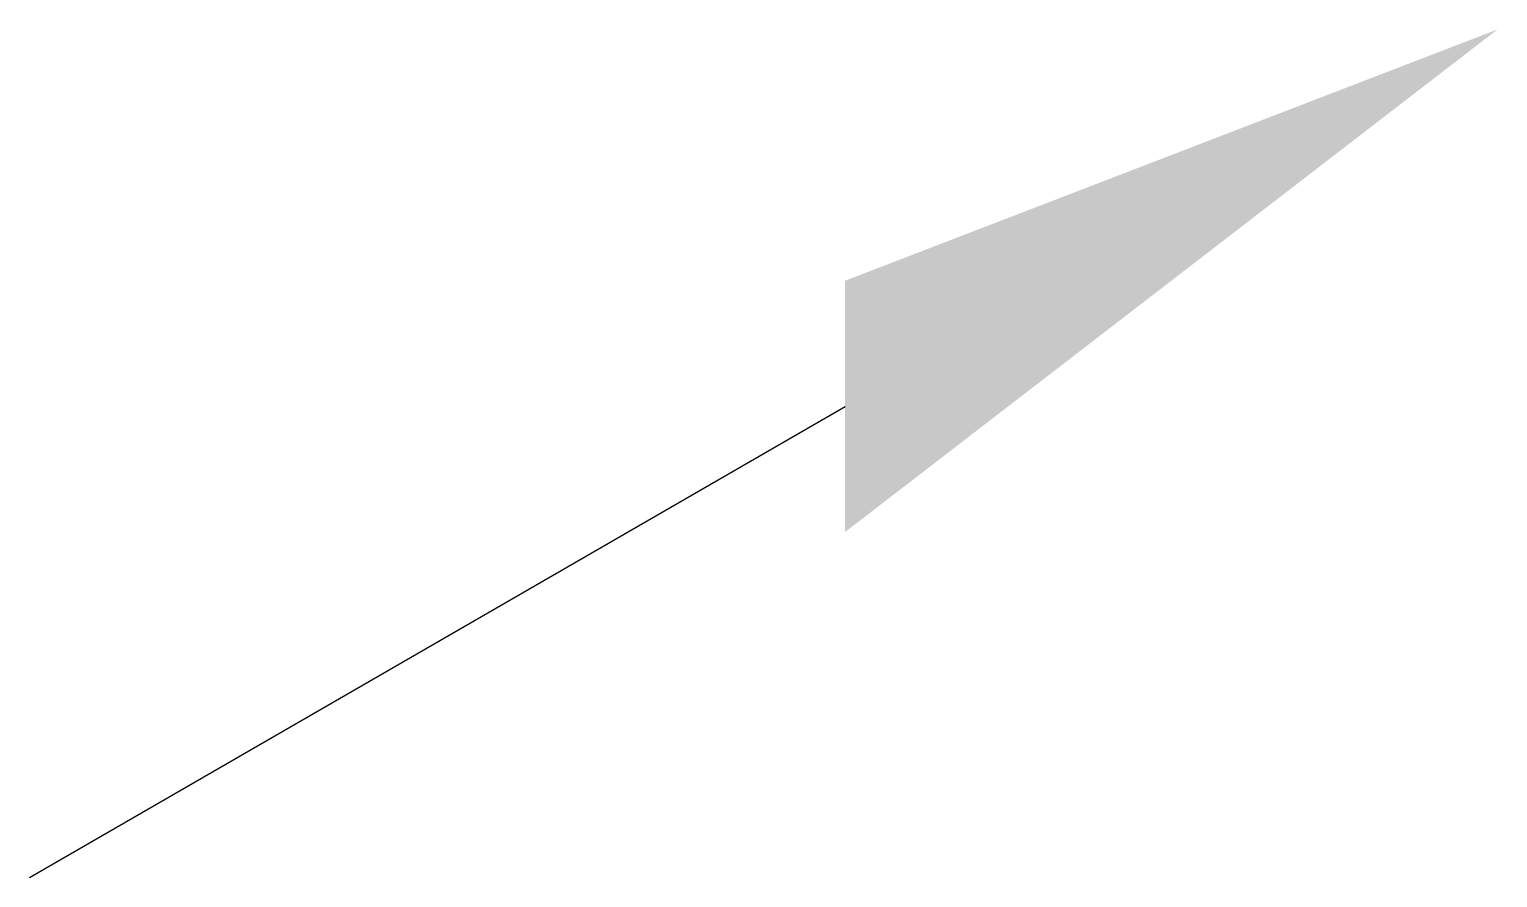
# Model space of a CAD drawing. Header units: millimetres. Extents: x -2849.393 to -2849.159, y 1174.733 to 1174.868.
import ezdxf

# ---------------------------------------------------------------- set-up
doc = ezdxf.new("R2010")
doc.units = ezdxf.units.MM
doc.layers.add('Hds_isométicos', color=2, linetype='Continuous')

msp = doc.modelspace()

# ---------------------------------------------------------------- linework, layer by layer
at = {"layer": 'Hds_isométicos', "color": 1}
msp.add_line((-2849.39312, 1174.73293), (-2849.26321, 1174.80793), dxfattribs=at)
msp.add_solid([(-2849.26321, 1174.82793), (-2849.26321, 1174.78793), (-2849.15929, 1174.86793)], dxfattribs=at)

doc.saveas('drawing.dxf')
